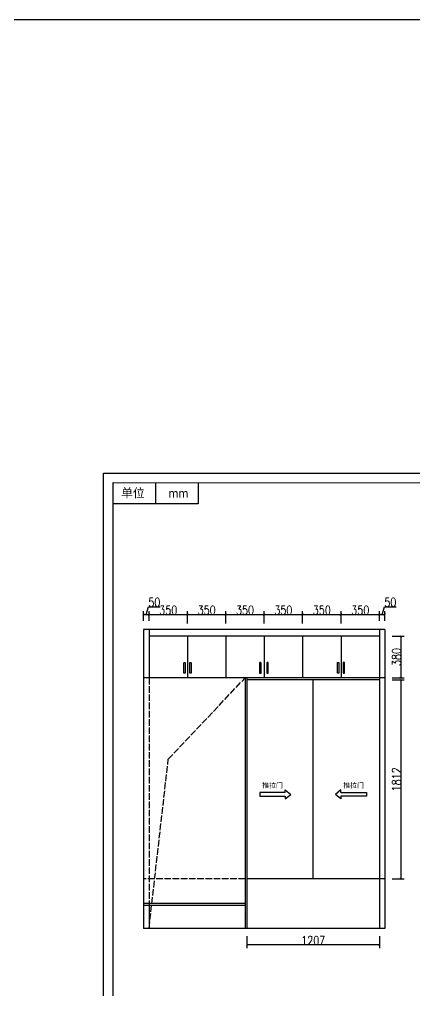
# Model space of a CAD drawing. Header units: millimetres. Extents: x 3255186 to 3429179, y -984851 to -941485.
# Drawn here: x 3300724 to 3304326, y -979851 to -971010 of the extents above; entities that cross this region are included whole.
import ezdxf

# ---------------------------------------------------------------- set-up
doc = ezdxf.new("R2010")
doc.units = ezdxf.units.MM
doc.header["$PDMODE"] = 35
doc.linetypes.add('ACAD_ISO02W100', pattern=[15, 12, -3])
doc.linetypes.add('ACAD_ISO03W100', pattern=[30, 12, -18])
doc.layers.add('图层2', color=7, linetype='Continuous')
doc.layers.add('块', color=7, linetype='Continuous', lineweight=30)
doc.styles.add('DIM_FONT', font='SIMPLEX.shx', dxfattribs={"width": 0.8})
doc.styles.add('ROMANS', font='romans')
doc.styles.get("Standard").update_dxf_attribs({"font": 'acaderef.shx', "bigfont": 'bigfont.shx'})
doc.styles.add('新宋体', font='', dxfattribs={"height": 80})
doc.styles.add('标注用字体', font='', dxfattribs={"height": 70})
doc.styles.get('新宋体').set_extended_font_data('NSimSun')
doc.styles.get('标注用字体').set_extended_font_data('FangSong_GB2312')
doc.dimstyles.new('ISO-25', dxfattribs={"dimtxt": 80, "dimasz": 20, "dimexe": 30, "dimexo": 80, "dimtad": 1, "dimdec": 0, "dimtxsty": 'DIM_FONT', "dimblk": 'ARCHTICK', "dimcen": 2.5, "dimadec": 0, "dimazin": 0, "dimtfac": 1, "dimtdec": 0, "dimtmove": 1, "dimatfit": 3, "dimfxl": 80, "dimfxlon": 1, "dimarcsym": 0})

# ---------------------------------------------------------------- blocks, each defined once
blk = doc.blocks.new('_ArchTick')
at = {"color": 0, "linetype": 'ByBlock', "const_width": 0.15}
blk.add_lwpolyline([(-0.5, -0.5), (0.5, 0.5)], dxfattribs=at)
blk = doc.blocks.new('*D642')
at = {"color": 0, "lineweight": -2, "ltscale": 5}
for p, q in [((3304121, -976624.8), (3304231, -976624.8)), ((3304201, -976624.8), (3304201, -977004.8)), ((3304121, -977004.8), (3304231, -977004.8))]:
    blk.add_line(p, q, dxfattribs=at)
at = {"layer": 'Defpoints', "color": 0, "ltscale": 5}
for p in [(3303585, -976624.8), (3303585, -977004.8), (3304201, -977004.8)]:
    blk.add_point(p, dxfattribs=at)
at = {"color": 0, "lineweight": -2, "ltscale": 5, "xscale": 20, "yscale": 20, "zscale": 20}
for p, rotation in [((3304201, -976624.8), 90), ((3304201, -977004.8), 270)]:
    blk.add_blockref('_ArchTick', p, dxfattribs=dict(at, rotation=rotation))
at = {"color": 0, "ltscale": 5, "insert": (3304160.4, -976814.8), "char_height": 80, "attachment_point": 5, "rotation": 90, "style": 'DIM_FONT'}
blk.add_mtext('380', dxfattribs=at)
blk = doc.blocks.new('*D643')
at = {"color": 0, "lineweight": -2, "ltscale": 5}
for p, q in [((3304121, -977022.8), (3304231, -977022.8)), ((3304201, -977022.8), (3304201, -978834.8)), ((3304121, -978834.8), (3304231, -978834.8))]:
    blk.add_line(p, q, dxfattribs=at)
at = {"layer": 'Defpoints', "color": 0, "ltscale": 5}
for p in [(3303401.5, -977022.8), (3303401.5, -978834.8), (3304201, -978834.8)]:
    blk.add_point(p, dxfattribs=at)
at = {"color": 0, "lineweight": -2, "ltscale": 5, "xscale": 20, "yscale": 20, "zscale": 20}
for p, rotation in [((3304201, -977022.8), 90), ((3304201, -978834.8), 270)]:
    blk.add_blockref('_ArchTick', p, dxfattribs=dict(at, rotation=rotation))
at = {"color": 0, "ltscale": 5, "insert": (3304160.4, -977928.8), "char_height": 80, "attachment_point": 5, "rotation": 90, "style": 'DIM_FONT'}
blk.add_mtext('1812', dxfattribs=at)
blk = doc.blocks.new('*D644')
at = {"color": 0, "lineweight": -2, "ltscale": 5}
for p, q in [((3302798, -979355.9), (3302798, -979465.9)), ((3304005, -979355.9), (3304005, -979465.9)), ((3304005, -979435.9), (3302798, -979435.9))]:
    blk.add_line(p, q, dxfattribs=at)
at = {"layer": 'Defpoints', "color": 0, "ltscale": 5}
for p in [(3302798, -978834.8), (3304005, -978834.8), (3302798, -979435.9)]:
    blk.add_point(p, dxfattribs=at)
at = {"color": 0, "lineweight": -2, "ltscale": 5, "xscale": 20, "yscale": 20, "zscale": 20, "rotation": 180}
blk.add_blockref('_ArchTick', (3302798, -979435.9), dxfattribs=at)
at = {"color": 0, "lineweight": -2, "ltscale": 5, "xscale": 20, "yscale": 20, "zscale": 20}
blk.add_blockref('_ArchTick', (3304005, -979435.9), dxfattribs=at)
at = {"color": 0, "ltscale": 5, "insert": (3303401.5, -979395.3), "char_height": 80, "attachment_point": 5, "style": 'DIM_FONT'}
blk.add_mtext('1207', dxfattribs=at)
blk = doc.blocks.new('*D882')
at = {"color": 0, "lineweight": -2, "ltscale": 5}
for p, q in [((3374291.9, -976335.6), (3374321.9, -976335.6)), ((3374291.9, -976335.6), (3374291.9, -976935.6)), ((3374211.9, -976935.6), (3374321.9, -976935.6))]:
    blk.add_line(p, q, dxfattribs=at)
at = {"layer": 'Defpoints', "color": 0, "ltscale": 5}
for p in [(3374262.6, -976335.6), (3292529.9, -976935.6), (3374291.9, -976935.6)]:
    blk.add_point(p, dxfattribs=at)
at = {"color": 0, "lineweight": -2, "ltscale": 5, "xscale": 20, "yscale": 20, "zscale": 20}
for p, rotation in [((3374291.9, -976335.6), 90), ((3374291.9, -976935.6), 270)]:
    blk.add_blockref('_ArchTick', p, dxfattribs=dict(at, rotation=rotation))
at = {"color": 0, "ltscale": 5, "insert": (3374251.3, -976635.6), "char_height": 80, "attachment_point": 5, "rotation": 90, "style": 'DIM_FONT'}
blk.add_mtext('600', dxfattribs=at)
blk = doc.blocks.new('M')
for p, q in [((7224, 24106), (7224, 32333)), ((7224, 32333), (18599, 32332)), ((18599, 32332), (18599, 24106)), ((7346, 24228), (7345, 32211)), ((7345, 32211), (18477, 32210)), ((7886, 31941), (7886, 32211)), ((8426, 32211), (8426, 31941)), ((15589, 32004), (15589, 32211)), ((16220, 32004), (16220, 32211)), ((16852, 32210), (16852, 25243)), ((18477, 32210), (18477, 24228)), ((8426, 31941), (7345, 31941)), ((15589, 32004), (16852, 32004)), ((16852, 30991), (18477, 30991)), ((16852, 30810), (18477, 30810)), ((16852, 30770), (18477, 30770)), ((16852, 30294), (18477, 30294)), ((16852, 30253), (18477, 30253)), ((16852, 29969), (18477, 29969)), ((16852, 29440), (18477, 29440)), ((16852, 29156), (18477, 29156)), ((16852, 28628), (18477, 28628)), ((16852, 28343), (18477, 28343)), ((16852, 27815), (18477, 27815)), ((16852, 27531), (18477, 27531)), ((16852, 26962), (18477, 26962)), ((16852, 26677), (18477, 26677)), ((16852, 25557), (18477, 25557)), ((16852, 25527), (18477, 25527)), ((18477, 25243), (7346, 25243)), ((8159, 24482), (8159, 25243)), ((9459, 24482), (9459, 25243)), ((10272, 24482), (10272, 25243)), ((11572, 24482), (11572, 25243)), ((12385, 24482), (12385, 25243)), ((13685, 24228), (13685, 25243)), ((14091, 24228), (14091, 25243)), ((15913, 25243), (15913, 24232)), ((15916, 25243), (15916, 24232)), ((18477, 25050), (15913, 25050)), ((13685, 24989), (7346, 24989)), ((13685, 24736), (7346, 24736)), ((13685, 24482), (7346, 24482)), ((8792, 24228), (8792, 24482)), ((8819, 24228), (8819, 24482)), ((18477, 24228), (7346, 24228)), ((10414, 24254), (11133, 24254)), ((12734, 24254), (13581, 24254)), ((18599, 24106), (7224, 24106))]:
    blk.add_line(p, q)
at = {"color": 0, "ltscale": 5}
for p, q in [((8286, 24520), (8372, 24696)), ((8199, 24608), (8286, 24520)), ((8207, 24266), (8294, 24442)), ((8121, 24354), (8207, 24266))]:
    blk.add_line(p, q, dxfattribs=at)
at = {"linetype": 'ACAD_ISO03W100'}
blk.add_line((11279, 24228), (11279, 24482), dxfattribs=at)
at = {"lineweight": 25}
for points in [[(7434, 24442), (7607, 24442), (7607, 24266), (7434, 24266)], [(8120, 24442), (8293, 24442), (8293, 24266), (8120, 24266)], [(8861, 24442), (9034, 24442), (9034, 24266), (8861, 24266)], [(9601, 24442), (9774, 24442), (9774, 24266), (9601, 24266)], [(11433, 24442), (11606, 24442), (11606, 24266), (11433, 24266)], [(12062, 24442), (12235, 24442), (12235, 24266), (12062, 24266)]]:
    blk.add_lwpolyline(points, close=True, dxfattribs=at)
at = {"layer": '块'}
blk.add_lwpolyline([(14364, 24939), (14524, 24939), (14524, 24783), (14364, 24783)], close=True, dxfattribs=at)
at = {"layer": '块', "lineweight": 25}
for points in [[(8199, 24696), (8372, 24696), (8372, 24520), (8199, 24520)], [(8828, 24696), (9001, 24696), (9001, 24520), (8828, 24520)]]:
    blk.add_lwpolyline(points, close=True, dxfattribs=at)
at = {"attachment_point": 1}
for s, insert, char_height, width in [('{\\fSimSun|b0|i0|c134|p54;第  张}', (15641, 32177), 99.06, 2286.9), ('{\\fSimSun|b0|i0|c134|p54;共  张}', (16289, 32178), 99.06, 2286.9), ('{\\fSimSun|b0|i0|c134|p2;缔造时尚家居精品\\P    传承北欧优异品质}', (16957, 30683), 101.58, 1676.49), ('{\\fSimSun|b0|i0|c134|p54;推拉门竖框}', (7380, 25194), 101.58, 748), ('{\\fSimSun|b0|i0|c134|p54;订货日期}', (11676, 25194), 101.58, 567.91), ('{\\fSimHei|b0|i0|c134|p2;注意事项}', (13789, 25141), 121.9, 119.08), ('{\\fSimSun|b0|i0|c134|p54;温 馨 提 示}', (16777, 25217), 101.58, 2345.16), ('{\\fSimSun|b0|i0|c134|p54;拉门上下轨}', (7380, 24940), 101.58, 748), ('{\\fSimSun|b0|i0|c134|p54;交货日期}', (11676, 24940), 101.58, 567.91), ('{\\fSimSun|b0|i0|c134|p54;安装方式}', (7450, 24686), 101.58, 567.91), ('{\\fSimSun|b0|i0|c134|p54;正常安装}', (8390, 24672), 73.14, 538.56), ('{\\fSimSun|b0|i0|c134|p54;特殊安装}', (9029, 24665), 73.14, 538.56), ('{\\fSimSun|b0|i0|c134|p54;联系电话}', (11676, 24686), 101.58, 567.91), ('{\\fSimSun|b0|i0|c134|p54;在地板\\P前安装}', (7666, 24456), 65.83, 645.46), ('{\\fSimSun|b0|i0|c134|p54;在地板\\P后安装}', (8324, 24456), 65.83, 645.46), ('{\\fSimSun|b0|i0|c134|p54;不保留\\P地脚线}', (9098, 24460), 65.83, 645.46), ('{\\fSimSun|b0|i0|c134|p54;保留地脚线\\P    尺寸为：}', (9780, 24458), 65.83, 801.54), ('{\\fSimSun|b0|i0|c134|p54;不保留\\P\\fSimSun|b0|i0|c134|p2;石膏线}', (11648, 24460), 65.83, 645.46), ('{\\fSimSun|b0|i0|c134|p54;保留\\fSimSun|b0|i0|c134|p2;石膏线\\P尺寸为:}', (12254, 24460), 65.83, 645.46)]:
    blk.add_mtext(s, dxfattribs=dict(at, insert=insert, char_height=char_height, width=width))
at = {"char_height": 109.1, "attachment_point": 5}
for s, insert in [('{\\fSimSun|b0|i0|c134|p54;单位}', (7596, 32074)), ('{\\fArial|b0|i0|c0|p32;mm}', (8174, 32074))]:
    blk.add_mtext(s, dxfattribs=dict(at, insert=insert))
at = {"attachment_point": 1}
for s, insert, char_height, width, style in [('图  纸  名  称', (17091, 30178), 126.2, 1414.86, '新宋体'), ('客  户  姓  名', (17083, 29365), 126.2, 1414.86, '新宋体'), ('联  系  电  话', (17036, 28600), 126.2, 1756.25, '新宋体'), ('客  户  地  址', (17100, 27740), 126.2, 1414.86, '新宋体'), ('客  户  签  名', (17081, 26887), 126.2, 1414.86, '新宋体'), ('柜体颜色  ', (9563, 25194), 92.1, 1815.91, '新宋体'), ('{\\fSimSun|b0|i0|c134|p2;1、推拉门柜体预留        90mm           \\P       \\P         70mm推拉门轨道位置；\\P\\P2、抽屉拉手为：\\L           \\l，\\P   \\P    平开门拉手为：\\L              \\l；\\P               }', (14197, 25149), 67.72, 4207.93, '标注用字体'), ('{\\fSimSun|b0|i0|c134|p54;柜体封边}', (9563, 24940), 92.1, 1815.91, '新宋体'), ('{\\fSimSun|b0|i0|c134|p54;设计制图}', (9563, 24686), 92.1, 1815.91, '新宋体')]:
    blk.add_mtext(s, dxfattribs=dict(at, insert=insert, char_height=char_height, width=width, style=style))
at = {"char_height": 101.55, "attachment_point": 1, "style": 'ROMANS'}
for s, insert in [('{\\fSimSun|b0|i0|c134|p2;\\H0.8x;     \\H0.75x;    ① 订制本公司衣柜或推拉门金额不足2000元,需加收100元运费。\\P        }', (15519, 24930)), ('{\\fSimSun|b0|i0|c134|p2;\\P\\H0.6x;        \u3000 ② 请要求销售员充分讲解并完全理解设计意图,对本图确定无误}', (15508, 24904)), ('{\\fSimSun|b0|i0|c134|p2;\\P\\H0.6x;\\P           方可签字。}', (15638, 24931)), ('{\\fSimSun|b0|i0|c134|p2;\\P\\H0.6x;           ③ 本图经客户确认后,本公司不承担任何更改责任。}', (15508, 24602))]:
    blk.add_mtext(s, dxfattribs=dict(at, insert=insert))
blk = doc.blocks.new('*D967')
at = {"color": 0, "lineweight": -2, "ltscale": 5}
for p, q in [((3301855, -976484.8), (3301855, -976398)), ((3301880, -976428), (3301901.3, -976357.1)), ((3301901.3, -976357.1), (3302006.2, -976357.1)), ((3301905, -976484.8), (3301905, -976398)), ((3301855, -976428), (3301905, -976428))]:
    blk.add_line(p, q, dxfattribs=at)
at = {"layer": 'Defpoints', "color": 0, "ltscale": 5}
for p in [(3301905, -976428), (3301855, -976564.8), (3301905, -976564.8)]:
    blk.add_point(p, dxfattribs=at)
at = {"color": 0, "lineweight": -2, "ltscale": 5, "xscale": 20, "yscale": 20, "zscale": 20, "rotation": 180}
blk.add_blockref('_ArchTick', (3301855, -976428), dxfattribs=at)
at = {"color": 0, "lineweight": -2, "ltscale": 5, "xscale": 20, "yscale": 20, "zscale": 20}
blk.add_blockref('_ArchTick', (3301905, -976428), dxfattribs=at)
at = {"color": 0, "ltscale": 5, "insert": (3301953.8, -976316.5), "char_height": 80, "attachment_point": 5, "style": 'DIM_FONT'}
blk.add_mtext('50', dxfattribs=at)
blk = doc.blocks.new('*D968')
at = {"color": 0, "lineweight": -2, "ltscale": 5}
for p, q in [((3301905, -976484.8), (3301905, -976398)), ((3302255, -976508), (3302255, -976398)), ((3301905, -976428), (3302255, -976428))]:
    blk.add_line(p, q, dxfattribs=at)
at = {"layer": 'Defpoints', "color": 0, "ltscale": 5}
for p in [(3302255, -976428), (3301905, -976564.8), (3302255, -976624.8)]:
    blk.add_point(p, dxfattribs=at)
at = {"color": 0, "lineweight": -2, "ltscale": 5, "xscale": 20, "yscale": 20, "zscale": 20, "rotation": 180}
blk.add_blockref('_ArchTick', (3301905, -976428), dxfattribs=at)
at = {"color": 0, "lineweight": -2, "ltscale": 5, "xscale": 20, "yscale": 20, "zscale": 20}
blk.add_blockref('_ArchTick', (3302255, -976428), dxfattribs=at)
at = {"color": 0, "ltscale": 5, "insert": (3302080, -976387.4), "char_height": 80, "attachment_point": 5, "style": 'DIM_FONT'}
blk.add_mtext('350', dxfattribs=at)
blk = doc.blocks.new('*D969')
at = {"color": 0, "lineweight": -2, "ltscale": 5}
for p, q in [((3302255, -976508), (3302255, -976398)), ((3302605, -976508), (3302605, -976398)), ((3302255, -976428), (3302605, -976428))]:
    blk.add_line(p, q, dxfattribs=at)
at = {"layer": 'Defpoints', "color": 0, "ltscale": 5}
for p in [(3302605, -976428), (3302255, -976624.8), (3302605, -976624.8)]:
    blk.add_point(p, dxfattribs=at)
at = {"color": 0, "lineweight": -2, "ltscale": 5, "xscale": 20, "yscale": 20, "zscale": 20, "rotation": 180}
blk.add_blockref('_ArchTick', (3302255, -976428), dxfattribs=at)
at = {"color": 0, "lineweight": -2, "ltscale": 5, "xscale": 20, "yscale": 20, "zscale": 20}
blk.add_blockref('_ArchTick', (3302605, -976428), dxfattribs=at)
at = {"color": 0, "ltscale": 5, "insert": (3302430, -976387.4), "char_height": 80, "attachment_point": 5, "style": 'DIM_FONT'}
blk.add_mtext('350', dxfattribs=at)
blk = doc.blocks.new('*D970')
at = {"color": 0, "lineweight": -2, "ltscale": 5}
for p, q in [((3302605, -976508), (3302605, -976398)), ((3302955, -976508), (3302955, -976398)), ((3302605, -976428), (3302955, -976428))]:
    blk.add_line(p, q, dxfattribs=at)
at = {"layer": 'Defpoints', "color": 0, "ltscale": 5}
for p in [(3302955, -976428), (3302605, -976624.8), (3302955, -976624.8)]:
    blk.add_point(p, dxfattribs=at)
at = {"color": 0, "lineweight": -2, "ltscale": 5, "xscale": 20, "yscale": 20, "zscale": 20, "rotation": 180}
blk.add_blockref('_ArchTick', (3302605, -976428), dxfattribs=at)
at = {"color": 0, "lineweight": -2, "ltscale": 5, "xscale": 20, "yscale": 20, "zscale": 20}
blk.add_blockref('_ArchTick', (3302955, -976428), dxfattribs=at)
at = {"color": 0, "ltscale": 5, "insert": (3302780, -976387.4), "char_height": 80, "attachment_point": 5, "style": 'DIM_FONT'}
blk.add_mtext('350', dxfattribs=at)
blk = doc.blocks.new('*D971')
at = {"color": 0, "lineweight": -2, "ltscale": 5}
for p, q in [((3302955, -976508), (3302955, -976398)), ((3303305, -976508), (3303305, -976398)), ((3302955, -976428), (3303305, -976428))]:
    blk.add_line(p, q, dxfattribs=at)
at = {"layer": 'Defpoints', "color": 0, "ltscale": 5}
for p in [(3303305, -976428), (3302955, -976624.8), (3303305, -976624.8)]:
    blk.add_point(p, dxfattribs=at)
at = {"color": 0, "lineweight": -2, "ltscale": 5, "xscale": 20, "yscale": 20, "zscale": 20, "rotation": 180}
blk.add_blockref('_ArchTick', (3302955, -976428), dxfattribs=at)
at = {"color": 0, "lineweight": -2, "ltscale": 5, "xscale": 20, "yscale": 20, "zscale": 20}
blk.add_blockref('_ArchTick', (3303305, -976428), dxfattribs=at)
at = {"color": 0, "ltscale": 5, "insert": (3303130, -976387.4), "char_height": 80, "attachment_point": 5, "style": 'DIM_FONT'}
blk.add_mtext('350', dxfattribs=at)
blk = doc.blocks.new('*D972')
at = {"color": 0, "lineweight": -2, "ltscale": 5}
for p, q in [((3303305, -976508), (3303305, -976398)), ((3303655, -976508), (3303655, -976398)), ((3303305, -976428), (3303655, -976428))]:
    blk.add_line(p, q, dxfattribs=at)
at = {"layer": 'Defpoints', "color": 0, "ltscale": 5}
for p in [(3303655, -976428), (3303305, -976624.8), (3303655, -976624.8)]:
    blk.add_point(p, dxfattribs=at)
at = {"color": 0, "lineweight": -2, "ltscale": 5, "xscale": 20, "yscale": 20, "zscale": 20, "rotation": 180}
blk.add_blockref('_ArchTick', (3303305, -976428), dxfattribs=at)
at = {"color": 0, "lineweight": -2, "ltscale": 5, "xscale": 20, "yscale": 20, "zscale": 20}
blk.add_blockref('_ArchTick', (3303655, -976428), dxfattribs=at)
at = {"color": 0, "ltscale": 5, "insert": (3303480, -976387.4), "char_height": 80, "attachment_point": 5, "style": 'DIM_FONT'}
blk.add_mtext('350', dxfattribs=at)
blk = doc.blocks.new('*D973')
at = {"color": 0, "lineweight": -2, "ltscale": 5}
for p, q in [((3303655, -976508), (3303655, -976398)), ((3304005, -976484.8), (3304005, -976398)), ((3303655, -976428), (3304005, -976428))]:
    blk.add_line(p, q, dxfattribs=at)
at = {"layer": 'Defpoints', "color": 0, "ltscale": 5}
for p in [(3304005, -976428), (3304005, -976564.8), (3303655, -976624.8)]:
    blk.add_point(p, dxfattribs=at)
at = {"color": 0, "lineweight": -2, "ltscale": 5, "xscale": 20, "yscale": 20, "zscale": 20, "rotation": 180}
blk.add_blockref('_ArchTick', (3303655, -976428), dxfattribs=at)
at = {"color": 0, "lineweight": -2, "ltscale": 5, "xscale": 20, "yscale": 20, "zscale": 20}
blk.add_blockref('_ArchTick', (3304005, -976428), dxfattribs=at)
at = {"color": 0, "ltscale": 5, "insert": (3303830, -976387.4), "char_height": 80, "attachment_point": 5, "style": 'DIM_FONT'}
blk.add_mtext('350', dxfattribs=at)
blk = doc.blocks.new('*D974')
at = {"color": 0, "lineweight": -2, "ltscale": 5}
for p, q in [((3304005, -976484.8), (3304005, -976398)), ((3304030, -976428), (3304051.3, -976357.1)), ((3304051.3, -976357.1), (3304156.2, -976357.1)), ((3304055, -976484.8), (3304055, -976398)), ((3304005, -976428), (3304055, -976428))]:
    blk.add_line(p, q, dxfattribs=at)
at = {"layer": 'Defpoints', "color": 0, "ltscale": 5}
for p in [(3304055, -976428), (3304005, -976564.8), (3304055, -976564.8)]:
    blk.add_point(p, dxfattribs=at)
at = {"color": 0, "lineweight": -2, "ltscale": 5, "xscale": 20, "yscale": 20, "zscale": 20, "rotation": 180}
blk.add_blockref('_ArchTick', (3304005, -976428), dxfattribs=at)
at = {"color": 0, "lineweight": -2, "ltscale": 5, "xscale": 20, "yscale": 20, "zscale": 20}
blk.add_blockref('_ArchTick', (3304055, -976428), dxfattribs=at)
at = {"color": 0, "ltscale": 5, "insert": (3304103.8, -976316.5), "char_height": 80, "attachment_point": 5, "style": 'DIM_FONT'}
blk.add_mtext('50', dxfattribs=at)

msp = doc.modelspace()

# ---------------------------------------------------------------- linework, layer by layer
at = {"ltscale": 5}
for p, q in [((3304055, -976564.8), (3301855, -976564.8)), ((3301855, -976564.8), (3301855, -979284.8)), ((3301905, -976564.8), (3301905, -977004.8)), ((3304005, -976564.8), (3304005, -979284.8)), ((3304055, -976564.8), (3304055, -979284.8)), ((3304005, -976624.8), (3301905, -976624.8)), ((3302255, -976624.8), (3302255, -977004.8)), ((3302605, -976624.8), (3302605, -977004.8)), ((3302955, -976624.8), (3302955, -977004.8)), ((3303305, -976624.8), (3303305, -977004.8)), ((3303655, -976624.8), (3303655, -977004.8)), ((3304055, -977004.8), (3301855, -977004.8)), ((3302780, -977004.8), (3301905, -977004.8)), ((3302780, -977004.8), (3302780, -979284.8)), ((3302798, -977004.8), (3302798, -979284.8)), ((3304005, -977022.8), (3302798, -977022.8)), ((3303401.5, -978834.8), (3303401.5, -977022.8)), ((3304005, -978834.8), (3302798, -978834.8)), ((3302780, -979059.8), (3301855, -979059.8)), ((3302780, -979077.8), (3301855, -979077.8)), ((3301905, -979059.8), (3301905, -979284.8)), ((3304055, -979284.8), (3301855, -979284.8))]:
    msp.add_line(p, q, dxfattribs=at)
at = {"color": 252, "linetype": 'ACAD_ISO02W100', "ltscale": 5}
for p, q in [((3301905, -977004.8), (3301905, -979284.8)), ((3304055, -978834.8), (3301855, -978834.8))]:
    msp.add_line(p, q, dxfattribs=at)
at = {"color": 6, "ltscale": 5}
msp.add_lwpolyline([(3255185.8, -971010.2), (3429012.1, -971010.2), (3429012.1, -984851.3), (3255185.8, -984851.3)], close=True, dxfattribs=at)
for points in [[(3302235.7, -976867.5), (3302235.7, -976960.6, -0.414214), (3302233.7, -976962.5), (3302224.8, -976962.5, -0.414214), (3302222.9, -976960.6), (3302222.9, -976867.5, -0.414214), (3302224.8, -976865.6), (3302233.7, -976865.6, -0.414214)], [(3302288.8, -976867.5), (3302288.8, -976960.6, -0.414214), (3302286.8, -976962.5), (3302277.9, -976962.5, -0.414214), (3302275.9, -976960.6), (3302275.9, -976867.5, -0.414214), (3302277.9, -976865.6), (3302286.8, -976865.6, -0.414214)], [(3302913.3, -976867.5), (3302913.3, -976960.6, 0.414214), (3302915.2, -976962.5), (3302924.1, -976962.5, 0.414214), (3302926.1, -976960.6), (3302926.1, -976867.5, 0.414214), (3302924.1, -976865.6), (3302915.2, -976865.6, 0.414214)], [(3302979.4, -976867.5), (3302979.4, -976960.6, 0.414214), (3302981.4, -976962.5), (3302990.3, -976962.5, 0.414214), (3302992.2, -976960.6), (3302992.2, -976867.5, 0.414214), (3302990.3, -976865.6), (3302981.4, -976865.6, 0.414214)], [(3303635.7, -976867.5), (3303635.7, -976960.6, -0.414214), (3303633.7, -976962.5), (3303624.8, -976962.5, -0.414214), (3303622.9, -976960.6), (3303622.9, -976867.5, -0.414214), (3303624.8, -976865.6), (3303633.7, -976865.6, -0.414214)], [(3303674.4, -976867.5), (3303674.4, -976960.6, 0.414214), (3303676.4, -976962.5), (3303685.3, -976962.5, 0.414214), (3303687.2, -976960.6), (3303687.2, -976867.5, 0.414214), (3303685.3, -976865.6), (3303676.4, -976865.6, 0.414214)]]:
    msp.add_lwpolyline(points, format="xyb", close=True)
at = {"color": 252, "linetype": 'ACAD_ISO02W100', "ltscale": 5}
msp.add_lwpolyline([(3301905, -979284.8), (3302080.8, -977745.5), (3302780, -977004.8)], dxfattribs=at)
at = {"layer": '图层2', "color": 0}
for p, q in [((3303146.4, -978046.9), (3303146.4, -978023.3)), ((3303146.4, -978023.3), (3303196.9, -978064.7)), ((3303146.4, -978106.2), (3303196.9, -978064.7)), ((3303146.4, -978082.6), (3303146.4, -978106.2)), ((3303654.3, -978023.3), (3303603.8, -978064.7)), ((3303654.3, -978106.2), (3303603.8, -978064.7)), ((3303654.3, -978046.9), (3303654.3, -978023.3)), ((3303654.3, -978082.6), (3303654.3, -978106.2))]:
    msp.add_line(p, q, dxfattribs=at)
for points in [[(3303146.4, -978046.9), (3302914.1, -978046.9), (3302914.1, -978082.6), (3303146.4, -978082.6)], [(3303654.3, -978046.9), (3303886.6, -978046.9), (3303886.6, -978082.6), (3303654.3, -978082.6)]]:
    msp.add_lwpolyline(points, dxfattribs=at)

# ---------------------------------------------------------------- block references
at = {"xscale": 0.7173527960549109, "yscale": 0.7173527962149819, "zscale": 0.71735279616}
msp.add_blockref('M', (3296309.1, -998333.9), dxfattribs=at)

# ---------------------------------------------------------------- texts
at = {"layer": '图层2', "color": 0, "char_height": 44.8, "width": 228.354}
for insert, attachment_point in [((3303124.9, -977961.4), 3), ((3303675.8, -977961.4), 1)]:
    msp.add_mtext('{\\fSimSun|b0|i0|c134|p2;推拉门}', dxfattribs=dict(at, insert=insert, attachment_point=attachment_point))

# ---------------------------------------------------------------- dimensions: what is measured, and where the dimension line sits
at = {"ltscale": 5}
for base, p1, p2, picture, middle in [((3301905, -976428), (3301855, -976564.8), (3301905, -976564.8), '*D967', (3301902, -976316.5)), ((3304055, -976428), (3304005, -976564.8), (3304055, -976564.8), '*D974', (3304052, -976316.5)), ((3302255, -976428), (3301905, -976564.8), (3302255, -976624.8), '*D968', (3302080, -976387.4)), ((3302605, -976428), (3302255, -976624.8), (3302605, -976624.8), '*D969', (3302430, -976387.4)), ((3302955, -976428), (3302605, -976624.8), (3302955, -976624.8), '*D970', (3302780, -976387.4)), ((3303305, -976428), (3302955, -976624.8), (3303305, -976624.8), '*D971', (3303130, -976387.4)), ((3303655, -976428), (3303305, -976624.8), (3303655, -976624.8), '*D972', (3303480, -976387.4)), ((3304005, -976428), (3303655, -976624.8), (3304005, -976564.8), '*D973', (3303830, -976387.4)), ((3302798, -979435.9), (3304005, -978834.8), (3302798, -978834.8), '*D644', (3303401.5, -979395.3))]:
    dim = msp.add_linear_dim(base=base, p1=p1, p2=p2, dimstyle='ISO-25', dxfattribs=at)
    dim.commit()
    dim.dimension.update_dxf_attribs({"geometry": picture, "text_midpoint": middle})
for base, p1, p2, picture, middle in [((3374291.9, -976935.6), (3374262.6, -976335.6), (3292529.9, -976935.6), '*D882', (3374251.3, -976635.6)), ((3304201, -977004.8), (3303585, -976624.8), (3303585, -977004.8), '*D642', (3304160.4, -976814.8)), ((3304201, -978834.8), (3303401.5, -977022.8), (3303401.5, -978834.8), '*D643', (3304160.4, -977928.8))]:
    dim = msp.add_linear_dim(base=base, p1=p1, p2=p2, angle=90, dimstyle='ISO-25', dxfattribs=at)
    dim.commit()
    dim.dimension.update_dxf_attribs({"geometry": picture, "text_midpoint": middle})

doc.saveas('drawing.dxf')
